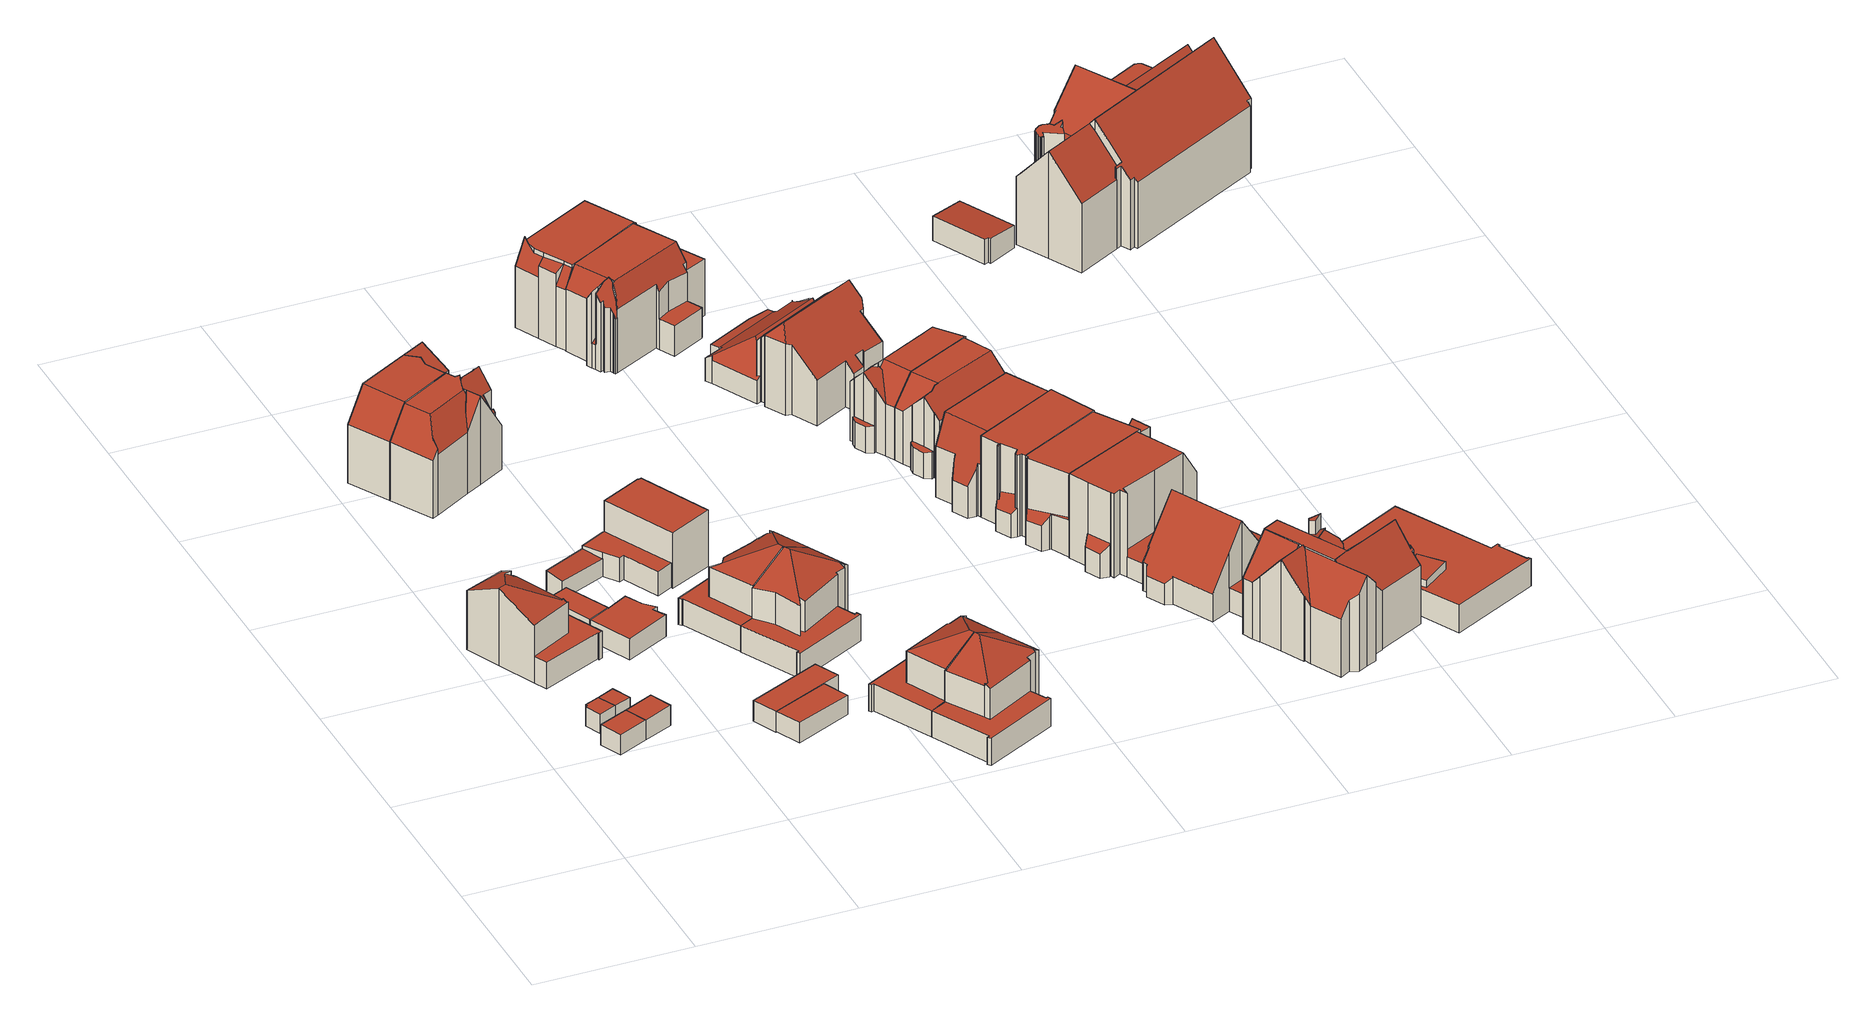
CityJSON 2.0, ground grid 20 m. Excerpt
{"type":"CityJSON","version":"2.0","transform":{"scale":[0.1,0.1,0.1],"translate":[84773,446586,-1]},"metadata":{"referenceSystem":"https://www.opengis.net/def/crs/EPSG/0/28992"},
"CityObjects":{
"building1":{"type":"Building","attributes":{"yearOfConstruction":2001},"geometry":[{"type":"MultiSurface","lod":"2","boundaries":[[[0,1,2,3]],[[1,0,4,5]],[[2,1,5,6]],[[3,2,6,7]],[[0,3,7,4]],[[7,6,5,4]]],"semantics":{"surfaces":[{"type":"GroundSurface"},{"type":"WallSurface"},{"type":"RoofSurface"}],"values":[0,1,1,1,1,2]}}]},
"building2":{"type":"Building","attributes":{"yearOfConstruction":2000},"geometry":[{"type":"MultiSurface","lod":"2","boundaries":[[[8,9,10,11,12,13]],[[9,8,14,15]],[[11,10,16,17]],[[10,9,15,16]],[[12,11,17,18]],[[13,12,18,19]],[[8,13,19,14]],[[19,18,17,16,15,14]]],"semantics":{"surfaces":[{"type":"GroundSurface"},{"type":"WallSurface"},{"type":"RoofSurface"}],"values":[0,1,1,1,1,1,1,2]}}]},
"building3":{"type":"Building","attributes":{"yearOfConstruction":2000},"geometry":[{"type":"MultiSurface","lod":"2","boundaries":[[[20,21,9,8]],[[21,20,22,23]],[[9,21,23,15]],[[8,9,15,14]],[[20,8,14,22]],[[14,15,23,22]]],"semantics":{"surfaces":[{"type":"GroundSurface"},{"type":"WallSurface"},{"type":"RoofSurface"}],"values":[0,1,1,1,1,2]}}]},
"building4":{"type":"Building","attributes":{"yearOfConstruction":2000},"geometry":[{"type":"MultiSurface","lod":"2","boundaries":[[[24,25,26,27,28,29,30,31,32,33,34,35,36,37,38,39]],[[38,37,40,41]],[[42,43,44,45]],[[32,31,46,47]],[[37,36,48,40]],[[35,34,49,50]],[[33,32,47,51]],[[52,46,53,54]],[[55,29,28,56,57]],[[30,29,55,58]],[[57,59,55]],[[34,33,51,49]],[[28,27,60,56]],[[46,31,30,58,53]],[[27,26,61,60]],[[36,35,50,48]],[[43,62,63,44]],[[54,64,65]],[[62,52,54,65,63]],[[26,25,66,67,61]],[[24,39,68,69]],[[39,38,41,68]],[[25,24,69,66]],[[66,42,45,67]],[[64,54,53,58,55,59,70]],[[70,59,57,56,60,61]],[[66,69,68,41,40,48,50,49,51,47,46,52,62,43,42]],[[45,44,63,65,64,70,61,67]]],"semantics":{"surfaces":[{"type":"GroundSurface"},{"type":"WallSurface"},{"type":"RoofSurface"}],"values":[0,1,1,1,1,1,1,1,1,1,1,1,1,1,1,1,1,1,1,1,1,1,1,1,2,2,2,2]}}]},
"building5":{"type":"Building","attributes":{"yearOfConstruction":2001},"geometry":[{"type":"MultiSurface","lod":"2","boundaries":[[[0,3,71,72]],[[72,71,73,74]],[[71,3,7,73]],[[3,0,75,7]],[[0,72,74,75]],[[74,73,7,75]]],"semantics":{"surfaces":[{"type":"GroundSurface"},{"type":"WallSurface"},{"type":"RoofSurface"}],"values":[0,1,1,1,1,2]}}]},
"building6":{"type":"Building","attributes":{"yearOfConstruction":2000},"geometry":[{"type":"MultiSurface","lod":"2","boundaries":[[[76,77,78,79]],[[76,79,80,81]],[[77,76,81,82]],[[79,78,83,80]],[[78,77,82,83]],[[82,81,80,83]]],"semantics":{"surfaces":[{"type":"GroundSurface"},{"type":"WallSurface"},{"type":"RoofSurface"}],"values":[0,1,1,1,1,2]}}]},
"building7":{"type":"Building","attributes":{"yearOfConstruction":2000},"geometry":[{"type":"MultiSurface","lod":"2","boundaries":[[[84,85,86,87,88,89,90,91,92]],[[90,89,82,93]],[[89,88,83,82]],[[88,87,94,83]],[[91,90,93,95]],[[84,92,96,97]],[[85,84,97,98]],[[86,85,98,99]],[[87,86,99,94]],[[92,91,95,96]],[[95,93,82,83,94,99,98,97,96]]],"semantics":{"surfaces":[{"type":"GroundSurface"},{"type":"WallSurface"},{"type":"RoofSurface"}],"values":[0,1,1,1,1,1,1,1,1,1,2]}}]},
"building8":{"type":"Building","attributes":{"yearOfConstruction":2008},"geometry":[{"type":"MultiSurface","lod":"2","boundaries":[[[100,101,102,103,104,105,106,107,108,109,110,111,112]],[[107,106,113,114]],[[108,107,114,115]],[[109,108,115,116]],[[110,109,116,117]],[[106,105,118,113]],[[105,104,119,118]],[[100,112,120,121]],[[101,100,121,122]],[[111,110,117,123]],[[104,103,124,119]],[[112,111,123,120]],[[102,101,122,125]],[[103,102,125,124]],[[126,127,128]],[[128,129,126]],[[124,113,118,119]],[[129,114,113,124,125,127,126]],[[123,117,116,115,114,129,128]],[[128,127,125,122,121,120,123]]],"semantics":{"surfaces":[{"type":"GroundSurface"},{"type":"WallSurface"},{"type":"RoofSurface"}],"values":[0,1,1,1,1,1,1,1,1,1,1,1,1,1,1,1,2,2,2,2]}}]},
"building9":{"type":"Building","attributes":{"yearOfConstruction":2002},"geometry":[{"type":"MultiSurface","lod":"2","boundaries":[[[130,131,132,133]],[[131,130,134,135]],[[132,131,135,136]],[[133,132,136,137]],[[130,133,137,134]],[[137,136,135,134]]],"semantics":{"surfaces":[{"type":"GroundSurface"},{"type":"WallSurface"},{"type":"RoofSurface"}],"values":[0,1,1,1,1,2]}}]},
"building10":{"type":"Building","attributes":{"yearOfConstruction":2008},"geometry":[{"type":"MultiSurface","lod":"2","boundaries":[[[138,139,104,140,141,142,101,143,144,145,146,147,148,149,150,151]],[[150,149,152,153]],[[154,155,156]],[[104,139,157,119]],[[146,145,158,159]],[[147,146,159,160]],[[145,144,161,158]],[[156,148,147,160,154]],[[151,150,153,162]],[[163,164,165,166]],[[142,141,167,168]],[[169,170,171]],[[171,172,169]],[[173,174,175]],[[176,173,175,177]],[[178,179,180,181]],[[181,170,178]],[[179,182,180]],[[183,181,184]],[[143,101,185,186]],[[144,143,186,161]],[[164,182,165]],[[166,187,163]],[[141,140,188,167]],[[149,148,156,152]],[[101,142,168,185]],[[189,190,191]],[[140,104,119,188]],[[177,192,176]],[[139,138,193,194,157]],[[193,195,194]],[[138,151,162,193]],[[184,189,183]],[[174,162,153,175]],[[168,167,172,171]],[[190,189,184,181,180,182,164,163,155,154,160,159,158,161,186]],[[175,153,152,156,155,163,187,192,177]],[[192,187,166,165,182,179,178,170,169,172,167,188,196,176]],[[195,196,188,119,157,194]],[[162,174,173,176,196,195,193]],[[186,185,168,171,170,181,183,189,191,190]]],"semantics":{"surfaces":[{"type":"GroundSurface"},{"type":"WallSurface"},{"type":"RoofSurface"}],"values":[0,1,1,1,1,1,1,1,1,1,1,1,1,1,1,1,1,1,1,1,1,1,1,1,1,1,1,1,1,1,1,1,1,2,2,2,2,2,2,2,2]}}]},
"building11":{"type":"Building","attributes":{"yearOfConstruction":2000},"geometry":[{"type":"MultiSurface","lod":"2","boundaries":[[[197,198,199,200]],[[200,199,201,136]],[[199,198,202,201]],[[198,197,203,202]],[[197,200,136,203]],[[136,201,202,203]]],"semantics":{"surfaces":[{"type":"GroundSurface"},{"type":"WallSurface"},{"type":"RoofSurface"}],"values":[0,1,1,1,1,2]}}]},
"building12":{"type":"Building","attributes":{"yearOfConstruction":1921},"geometry":[{"type":"MultiSurface","lod":"2","boundaries":[[[204,205,206,207,208,209,210,211,212,213,214,215,216,217,218]],[[206,205,219,220]],[[216,215,221,222]],[[214,213,223,224]],[[205,204,225,219]],[[210,209,226,227]],[[226,209,208,228,229]],[[213,212,230,231,223]],[[230,226,229,231]],[[215,214,224,232,221]],[[212,211,233,230]],[[211,210,227,233]],[[207,206,220,234]],[[208,207,234,228]],[[218,217,235,236]],[[217,216,222,235]],[[224,225,237,232]],[[225,204,218,236,237]],[[227,226,230,233]],[[224,223,231,229,228,234,220,219,225]],[[236,235,222,221,232,237]]],"semantics":{"surfaces":[{"type":"GroundSurface"},{"type":"WallSurface"},{"type":"RoofSurface"}],"values":[0,1,1,1,1,1,1,1,1,1,1,1,1,1,1,1,1,1,2,2,2]}}]},
"building13":{"type":"Building","attributes":{"yearOfConstruction":2000},"geometry":[{"type":"MultiSurface","lod":"2","boundaries":[[[238,239,240,241,242,243,244,245,246,247,248,249,250,251,252]],[[240,239,253,254]],[[241,240,254,255]],[[242,241,255,256]],[[249,248,257,258]],[[244,243,259,260,261]],[[259,262,263,260]],[[264,265,266,267]],[[265,268,269,266]],[[243,242,256,259]],[[251,250,268,270]],[[271,264,267,272]],[[262,271,272,263]],[[273,274,275]],[[248,247,276,257]],[[245,244,261,277]],[[246,245,277,273]],[[238,252,278,279]],[[239,238,279,253]],[[268,250,249,258,269]],[[247,246,273,275,276]],[[252,251,270,278]],[[277,261,260,263,272,267,280,274,273]],[[258,280,267,266,269]],[[275,274,280,258,257,276]],[[270,268,265,264,271,262,259,256,255,254,253,279,278]]],"semantics":{"surfaces":[{"type":"GroundSurface"},{"type":"WallSurface"},{"type":"RoofSurface"}],"values":[0,1,1,1,1,1,1,1,1,1,1,1,1,1,1,1,1,1,1,1,1,1,2,2,2,2]}}]},
"building14":{"type":"Building","attributes":{"yearOfConstruction":2000},"geometry":[{"type":"MultiSurface","lod":"2","boundaries":[[[281,282,283,284,285,286,287,288,289,290,291,292,293,294]],[[291,290,295,296]],[[290,289,297,295]],[[289,288,298,297]],[[292,291,296,299]],[[293,292,299,300]],[[301,302,303,304]],[[286,285,305,306]],[[307,308,305]],[[281,294,270,309]],[[309,310,311,312]],[[313,287,286,306,314]],[[284,283,257,315]],[[302,313,314,303]],[[288,287,313,298]],[[305,285,284,315,307]],[[283,282,316,257]],[[282,281,309,312,316]],[[310,317,318,311]],[[317,301,304,318]],[[294,293,300,270]],[[304,303,314,306,305,308,319]],[[319,308,307,315,257,316]],[[304,319,316,312,311,318]],[[300,299,296,295,297,298,313,302,301,317,310,309,270]]],"semantics":{"surfaces":[{"type":"GroundSurface"},{"type":"WallSurface"},{"type":"RoofSurface"}],"values":[0,1,1,1,1,1,1,1,1,1,1,1,1,1,1,1,1,1,1,1,1,2,2,2,2]}}]},
"building15":{"type":"Building","attributes":{"yearOfConstruction":2001},"geometry":[{"type":"MultiSurface","lod":"2","boundaries":[[[320,321,322,323,324,325,326,327,328,329,330,331,332,333]],[[329,328,334,335]],[[328,327,336,334]],[[320,333,337,338,339]],[[337,340,341,338]],[[330,329,335,342]],[[331,330,342,343]],[[332,331,343,344]],[[333,332,344,337]],[[321,320,339,345]],[[346,325,324,347,348]],[[326,325,346,349]],[[340,346,348,341]],[[350,351,352]],[[323,322,352,353]],[[324,323,353,347]],[[352,322,321,345,350]],[[327,326,349,336]],[[348,347,354,341]],[[353,352,351,354,347]],[[345,339,338,341,354,351,350]],[[349,346,340,337,344,343,342,335,334,336]]],"semantics":{"surfaces":[{"type":"GroundSurface"},{"type":"WallSurface"},{"type":"RoofSurface"}],"values":[0,1,1,1,1,1,1,1,1,1,1,1,1,1,1,1,1,1,2,2,2,2]}}]},
"building16":{"type":"Building","attributes":{"yearOfConstruction":2001},"geometry":[{"type":"MultiSurface","lod":"2","boundaries":[[[355,356,326,357,324,323,358,359,360,361,362,363,364,365]],[[355,365,366,367]],[[365,364,368,366]],[[364,363,369,368]],[[358,323,353,370]],[[371,372,373,374]],[[323,324,347,353]],[[375,376,377]],[[377,378,371,374,375]],[[357,326,349,379]],[[379,378,377,380]],[[324,357,379,380,347]],[[362,361,372,381]],[[363,362,381,369]],[[360,359,382,383]],[[372,361,360,383,373]],[[384,385,382]],[[382,359,358,370,384]],[[356,355,367,386]],[[326,356,386,349]],[[380,377,376,387,347]],[[385,387,376,375,374,373,383,382]],[[370,353,347,387,385,384]],[[386,367,366,368,369,381,372,371,378,379,349]]],"semantics":{"surfaces":[{"type":"GroundSurface"},{"type":"WallSurface"},{"type":"RoofSurface"}],"values":[0,1,1,1,1,1,1,1,1,1,1,1,1,1,1,1,1,1,1,1,2,2,2,2]}}]},
"building17":{"type":"Building","attributes":{"yearOfConstruction":1915},"geometry":[{"type":"MultiSurface","lod":"2","boundaries":[[[388,389,390,391,392,393,394,395,396,397,398,399]],[[394,393,400,401]],[[402,389,388,403,404]],[[405,402,404,406]],[[407,398,397,408,409,410]],[[399,398,407,411]],[[391,390,412,413]],[[408,414,409]],[[397,396,415,408]],[[410,416,407]],[[417,416,418,419]],[[420,421,422,405]],[[416,414,423,418]],[[401,420,405,406,424]],[[414,425,426,423]],[[396,395,425,415]],[[425,395,394,401,424,426]],[[393,392,427,400]],[[390,389,402,412]],[[421,428,429,422]],[[428,427,430,429]],[[427,392,391,413,430]],[[403,388,399,411,431]],[[431,432,403]],[[419,432,417]],[[416,410,409,414]],[[425,414,408,415]],[[428,421,420,401,400,427]],[[413,412,402,405,422,429,430]],[[432,419,418,423,426,424,406,404,403]],[[432,431,411,407,416,417]]],"semantics":{"surfaces":[{"type":"GroundSurface"},{"type":"WallSurface"},{"type":"RoofSurface"}],"values":[0,1,1,1,1,1,1,1,1,1,1,1,1,1,1,1,1,1,1,1,1,1,1,1,1,2,2,2,2,2,2]}}]},
"building18":{"type":"Building","attributes":{"yearOfConstruction":1915},"geometry":[{"type":"MultiSurface","lod":"2","boundaries":[[[433,434,435,436,437,438,439,440,441,442,443,444,445,446,447,448,449,450,451,452,453,454,455,456,457,458,459]],[[460,461,462,463]],[[464,460,463,465]],[[440,439,464,465,466]],[[449,448,467,468,469]],[[467,470,471,468]],[[442,441,472,473]],[[472,441,440,466,474]],[[446,445,475,476]],[[470,475,477,471]],[[478,479,480,481]],[[447,446,476,482]],[[444,443,483,484]],[[475,445,444,484,477]],[[485,486,487,488]],[[456,455,485,488,489]],[[452,451,490,491]],[[451,450,492,490]],[[454,453,493,494]],[[479,438,437,495,480]],[[439,438,479,464]],[[448,447,482,467]],[[461,478,481,496,462]],[[481,497,496]],[[498,499,500,501]],[[453,452,491,493]],[[435,434,502,503]],[[436,435,503,504]],[[458,457,505,506]],[[437,436,504,495]],[[443,442,473,483]],[[455,454,494,485]],[[507,508,509,510]],[[508,498,501,509]],[[505,457,456,489,511]],[[512,513,514]],[[510,513,507]],[[459,458,506,515]],[[434,433,516,502]],[[514,517,512]],[[518,519,517]],[[517,520,518]],[[499,505,511,500]],[[433,459,515,516]],[[492,450,449,469,521]],[[486,492,521,487]],[[474,519,472]],[[482,476,475,470,467]],[[461,460,464,479,478]],[[515,506,505,499,498,508,507,513,512,497,481,480,495,504,503,502,516]],[[519,518,520,484,483,473,472]],[[486,485,494,493,491,490,492]],[[471,477,484,520,517,514,513,510,509]],[[474,466,465,463,462,496,497,512,517,519]],[[509,501,500,511,489,488,487,521,469,468,471]]],"semantics":{"surfaces":[{"type":"GroundSurface"},{"type":"WallSurface"},{"type":"RoofSurface"}],"values":[0,1,1,1,1,1,1,1,1,1,1,1,1,1,1,1,1,1,1,1,1,1,1,1,1,1,1,1,1,1,1,1,1,1,1,1,1,1,1,1,1,1,1,1,1,1,1,2,2,2,2,2,2,2,2]}}]},
"building19":{"type":"Building","attributes":{"yearOfConstruction":1906},"geometry":[{"type":"MultiSurface","lod":"2","boundaries":[[[522,523,524,525,526,527,528,529,530,531,532,533,534,535,536,537,538,539,540,541,542,543]],[[544,532,531,545,546]],[[537,536,547,548]],[[536,535,549,547]],[[522,543,550,551]],[[543,552,550]],[[541,540,553,554]],[[538,537,548,555]],[[540,539,556,553]],[[534,533,557,558]],[[535,534,558,559,549]],[[539,538,555,556]],[[543,542,560,552]],[[526,525,561,562]],[[527,526,562,563]],[[564,565,566,567]],[[525,524,565,561]],[[568,564,567,569]],[[563,568,569,570]],[[528,527,563,570,571]],[[571,572,573,574]],[[529,528,571,575]],[[576,571,574,577]],[[530,529,575,576]],[[531,530,576,577,545]],[[558,578,559]],[[579,580,581,582]],[[583,584,579]],[[572,583,579,582,573]],[[580,544,546,581]],[[533,532,544,557]],[[565,524,523,585,566]],[[523,522,551,585]],[[542,541,554,560]],[[563,562,561,565,564,568]],[[575,571,576]],[[572,571,570,569,567,586,584,583]],[[546,545,577,574,573,582,581]],[[578,558,557,544,580,579,584,586]],[[548,547,549,559,578,586,567,566,585,551,550,552,560,554]],[[554,553,556,555,548]]],"semantics":{"surfaces":[{"type":"GroundSurface"},{"type":"WallSurface"},{"type":"RoofSurface"}],"values":[0,1,1,1,1,1,1,1,1,1,1,1,1,1,1,1,1,1,1,1,1,1,1,1,1,1,1,1,1,1,1,1,1,1,2,2,2,2,2,2,2]}}]},
"building20":{"type":"Building","attributes":{"yearOfConstruction":1906},"geometry":[{"type":"MultiSurface","lod":"2","boundaries":[[[587,588,589,590,591,592,593,594,595,596,597,598,599,600,601,602,603,604,605,606]],[[593,592,607,608]],[[598,597,609,610]],[[595,594,611,612]],[[594,593,608,611]],[[590,589,613,614]],[[591,590,614,615]],[[592,591,615,607]],[[599,598,610,546]],[[606,605,616,617]],[[588,587,618,619]],[[603,602,620,621]],[[604,603,621,622]],[[619,616,623,624]],[[587,606,617,618]],[[596,595,612,625]],[[616,605,604,622,623]],[[602,601,626,620]],[[600,599,546,545]],[[597,596,625,609]],[[589,588,619,624,613]],[[601,600,545,626]],[[617,616,619,618]],[[625,627,609]],[[624,623,622,621,620,626,627,625,612,611,608,607,615,614,613]],[[545,546,610,609,627,626]]],"semantics":{"surfaces":[{"type":"GroundSurface"},{"type":"WallSurface"},{"type":"RoofSurface"}],"values":[0,1,1,1,1,1,1,1,1,1,1,1,1,1,1,1,1,1,1,1,1,1,2,2,2,2]}}]},
"building21":{"type":"Building","attributes":{"yearOfConstruction":1910},"geometry":[{"type":"MultiSurface","lod":"2","boundaries":[[[628,629,630,631,632,633,634,635,636,637,638,639,640,641]],[[638,637,642,643]],[[637,636,644,642]],[[639,638,643,645]],[[628,641,646,647]],[[648,646,649,650]],[[636,635,651,644]],[[634,633,652,653]],[[635,634,653,651]],[[640,639,645,654]],[[633,632,655,652]],[[629,628,647,656]],[[630,629,656,648]],[[632,631,657,655]],[[646,641,640,654,649]],[[631,630,648,650,657]],[[656,647,646,648]],[[657,654,645,643,642,644,651,653,652,655]],[[650,649,654,657]]],"semantics":{"surfaces":[{"type":"GroundSurface"},{"type":"WallSurface"},{"type":"RoofSurface"}],"values":[0,1,1,1,1,1,1,1,1,1,1,1,1,1,1,1,2,2,2]}}]},
"building22":{"type":"Building","attributes":{"yearOfConstruction":1918},"geometry":[{"type":"MultiSurface","lod":"2","boundaries":[[[658,659,660,661,662,663,664,665,666,667,668,669,670,671,672]],[[665,664,673,674]],[[666,665,674,675]],[[663,662,676,677]],[[678,676,679,680]],[[668,667,681,682]],[[664,663,677,673]],[[683,684,685]],[[660,659,686,687]],[[667,666,675,688,681]],[[675,678,680,688]],[[671,670,689,690]],[[691,692,693,694]],[[685,691,694,683]],[[691,695,692]],[[659,658,696,686]],[[672,671,690,697]],[[698,699,700,701]],[[661,660,687,702]],[[670,669,703,689]],[[699,703,704,700]],[[703,669,668,682,704]],[[697,698,701,705]],[[676,662,661,702,679]],[[658,672,697,705,696]],[[675,674,673,677,676,678]],[[693,692,695,687,686,696]],[[700,704,682,681,688,680,684,683,694,693]],[[697,690,689,703,699,698]],[[702,687,695,691,685,684,680,679]],[[705,701,700,693,696]]],"semantics":{"surfaces":[{"type":"GroundSurface"},{"type":"WallSurface"},{"type":"RoofSurface"}],"values":[0,1,1,1,1,1,1,1,1,1,1,1,1,1,1,1,1,1,1,1,1,1,1,1,1,2,2,2,2,2,2]}}]},
"building23":{"type":"Building","attributes":{"yearOfConstruction":1910},"geometry":[{"type":"MultiSurface","lod":"2","boundaries":[[[706,707,708,632,630,629,709,710,711,712,713,714,715,716]],[[715,714,717,718]],[[629,630,719,720]],[[709,629,720,721]],[[716,715,718,722]],[[713,712,723,724]],[[712,711,725,723]],[[717,714,713,724,726]],[[711,710,727,728,725]],[[710,709,721,727]],[[729,730,731,732]],[[719,630,632,733,734]],[[632,708,735,733]],[[708,707,736,735]],[[707,706,737,738,736]],[[737,729,732,738]],[[706,716,722,737]],[[739,717,726,740]],[[741,739,740,742]],[[727,719,734,728]],[[730,741,742,731]],[[727,721,720,719]],[[742,740,726,724,723,725,728,734,733,735,736,738,732,731]],[[730,729,737,722,718,717,739,741]]],"semantics":{"surfaces":[{"type":"GroundSurface"},{"type":"WallSurface"},{"type":"RoofSurface"}],"values":[0,1,1,1,1,1,1,1,1,1,1,1,1,1,1,1,1,1,1,1,1,2,2,2]}}]},
"building24":{"type":"Building","attributes":{"yearOfConstruction":1914},"geometry":[{"type":"MultiSurface","lod":"2","boundaries":[[[743,744,745,746,747,748,749,659,750,751,671,752,753,754,755,756,757]],[[745,744,758,759]],[[746,745,759,760]],[[747,746,760,761]],[[762,763,764,765]],[[763,757,756,766,764]],[[767,751,750,768,769]],[[770,767,769,771]],[[756,755,772,766]],[[744,743,773,758]],[[671,751,767,690]],[[753,752,774,775]],[[659,749,776,686]],[[752,671,690,774]],[[750,659,686,768]],[[754,753,775,777,778]],[[755,754,778,772]],[[749,748,779,776]],[[748,747,761,780,779]],[[743,757,763,773]],[[775,770,771,777]],[[781,782,783]],[[783,784,785,786]],[[783,786,787,781]],[[784,788,785]],[[761,762,765,780]],[[771,769,768,787]],[[775,774,690,767,770]],[[787,768,686,776,782,781]],[[761,760,759,758,773,763,762]],[[788,765,764,766,772,778,777,771,787,786,785]],[[765,788,784,783,782,776,779,780]]],"semantics":{"surfaces":[{"type":"GroundSurface"},{"type":"WallSurface"},{"type":"RoofSurface"}],"values":[0,1,1,1,1,1,1,1,1,1,1,1,1,1,1,1,1,1,1,1,1,1,1,1,1,1,2,2,2,2,2,2]}}]},
"building25":{"type":"Building","attributes":{"yearOfConstruction":1910},"geometry":[{"type":"MultiSurface","lod":"2","boundaries":[[[789,790,791,792,793,794,795,796,711,797,709,798,799,800]],[[792,791,801,802]],[[793,792,802,803]],[[794,793,803,804]],[[791,790,805,801]],[[709,797,806,807]],[[798,709,807,808]],[[799,798,808,809,810]],[[811,812,806,813,814]],[[808,812,811,809]],[[806,797,711,725,813]],[[711,796,815,725]],[[795,794,804,816]],[[789,800,817,818,819]],[[800,799,810,817]],[[820,805,821,822]],[[805,790,789,819,821]],[[817,811,814,818]],[[796,795,816,823,815]],[[816,820,822,823]],[[808,807,806,812]],[[817,810,809,811]],[[822,821,819,818,814,813,725,815,823]],[[816,804,803,802,801,805,820]]],"semantics":{"surfaces":[{"type":"GroundSurface"},{"type":"WallSurface"},{"type":"RoofSurface"}],"values":[0,1,1,1,1,1,1,1,1,1,1,1,1,1,1,1,1,1,1,1,2,2,2,2]}}]},
"building26":{"type":"Building","attributes":{"yearOfConstruction":1910},"geometry":[{"type":"MultiSurface","lod":"2","boundaries":[[[824,825,826,827,828,829,830,831,832,833,834,835,836,837,838,839,840,841,842]],[[840,839,843,844]],[[839,838,845,843]],[[846,847,848,849]],[[834,833,850,851]],[[852,853,854,855]],[[833,832,853,850]],[[830,829,856,857]],[[831,830,857,858]],[[853,832,831,858,854]],[[859,846,849,860,861]],[[826,825,862,863]],[[827,826,863,864]],[[829,828,865,856]],[[828,827,866,865]],[[837,836,867,868]],[[836,835,847,867]],[[847,835,834,851,848]],[[838,837,868,869,845]],[[868,859,861,869]],[[849,852,855,860]],[[824,842,870,871]],[[842,841,872,870]],[[825,824,871,862]],[[864,872,873,866]],[[827,864,866]],[[872,841,840,844,873]],[[868,867,847,846,859]],[[855,854,858,857,856]],[[849,848,851,850,853,852]],[[864,863,862,871,870,872]],[[844,843,845,869,861,860,855,856,865,866,873]]],"semantics":{"surfaces":[{"type":"GroundSurface"},{"type":"WallSurface"},{"type":"RoofSurface"}],"values":[0,1,1,1,1,1,1,1,1,1,1,1,1,1,1,1,1,1,1,1,1,1,1,1,1,1,1,2,2,2,2,2]}}]},
"building27":{"type":"Building","attributes":{"yearOfConstruction":1924},"geometry":[{"type":"MultiSurface","lod":"2","boundaries":[[[834,874,875,876,877,878,879,880,881,882,883,884,885,886,887,888,889,836,890,891]],[[884,883,892,893]],[[883,882,894,892]],[[876,875,895,896]],[[897,895,898,899]],[[885,884,893,900]],[[882,881,901,894]],[[902,903,904,905]],[[895,875,874,906,898]],[[878,877,907,897]],[[891,890,908,909]],[[877,876,896,907]],[[906,874,834,910,911]],[[879,878,897,899,912]],[[881,880,902,905,901]],[[836,889,913,914]],[[889,888,915,913]],[[886,885,900,916]],[[888,887,917,915]],[[887,886,916,917]],[[880,879,912,902]],[[834,891,909,910]],[[890,836,914,908]],[[918,906,911,919]],[[903,918,919,904]],[[896,895,897,907]],[[903,902,912,899,898,906,918]],[[914,913,915,917,916,900,893,892,894,901,905,904,908]],[[911,910,909,919]],[[919,909,908,904]]],"semantics":{"surfaces":[{"type":"GroundSurface"},{"type":"WallSurface"},{"type":"RoofSurface"}],"values":[0,1,1,1,1,1,1,1,1,1,1,1,1,1,1,1,1,1,1,1,1,1,1,1,1,2,2,2,2,2]}}]},
"building28":{"type":"Building","attributes":{"yearOfConstruction":1937},"geometry":[{"type":"MultiSurface","lod":"2","boundaries":[[[920,921,922,923,924,925,926]],[[926,925,927,928]],[[925,924,929,927]],[[924,923,930,929]],[[921,920,931,932]],[[922,921,932,933]],[[923,922,933,930]],[[920,926,928,931]],[[928,927,929,930,933,932,931]]],"semantics":{"surfaces":[{"type":"GroundSurface"},{"type":"WallSurface"},{"type":"RoofSurface"}],"values":[0,1,1,1,1,1,1,1,2]}}]},
"building29":{"type":"Building","attributes":{"yearOfConstruction":1910},"geometry":[{"type":"MultiSurface","lod":"2","boundaries":[[[934,935,936,937,938,939,940,941,942,943,944,945,946,947,948,949,950,951,952,953,954,955,956,957,958,959,960,961,962,963,964,965,966,967]],[[965,964,968,969]],[[964,963,970,968]],[[955,954,971,972]],[[951,950,973,974]],[[966,965,969,975]],[[949,948,976,977]],[[941,940,978,979]],[[942,941,979,980]],[[943,942,980,981]],[[944,943,981,982]],[[940,939,983,978]],[[939,938,984,983]],[[938,937,985,984]],[[960,959,986,987]],[[959,958,988,986]],[[989,990,991]],[[992,990,993]],[[947,946,994,995,996]],[[953,952,997,998]],[[952,951,974,997]],[[954,953,998,971]],[[949,977,999]],[[1000,1001,1002,1003]],[[1004,1005,1006]],[[1004,1007,1008,1005]],[[993,1007,1004,992]],[[1009,1010,1011,1012,1013]],[[958,957,1014,988]],[[950,949,999,973]],[[948,947,996,976]],[[957,956,1015,1014]],[[956,955,972,1015]],[[1016,1017,1018]],[[1018,1006,1016]],[[1019,1020,1021,1022,1023]],[[1024,1019,1023,1025]],[[1010,1026,1027,1011]],[[1026,1028,1029,1027]],[[1030,1031,1032,1033]],[[1028,1034,1035,1029]],[[1036,1037,1024,1025,1038]],[[1037,1035,1039,1024]],[[1021,1040,1041,1022]],[[1040,1030,1033,1041]],[[935,934,1042,1043]],[[963,962,1044,970]],[[962,961,1045,1044]],[[1046,1047,1048,1049]],[[1050,1051,1052,1053]],[[1051,1046,1049,1052]],[[936,935,1043,1054,1055]],[[1043,1056,1057,1054]],[[961,960,987,1045]],[[967,966,975,1058,1059]],[[975,1060,1061,1058]],[[991,1062,989]],[[1060,1063,1062,1061]],[[1060,1064,1063]],[[945,944,982,1065]],[[1035,1034,1066,1067,1039]],[[1047,1068,1069,1048]],[[937,936,1055,985]],[[1068,1070,1071,1069]],[[1070,1050,1053,1071]],[[1072,1002,1073,1074]],[[1002,1001,1075,1076,1073]],[[1020,1019,1077]],[[1078,1079,1042,1080,1081]],[[1082,1078,1081,1083]],[[1084,1082,1083,1085]],[[1056,1079,1078,1057]],[[1086,1087,1088,1089]],[[994,1086,1089,995]],[[946,945,1065,994]],[[1090,1009,1013,1091]],[[1087,1090,1091,1088]],[[1092,1084,1085,1000]],[[1093,1072,1074,1094]],[[1095,1077,1093]],[[1075,1095,1093,1094,1076]],[[1042,934,967,1059,1080]],[[1011,1096,1031,1012]],[[1031,1096,1036,1038,1032]],[[1066,1092,1000,1003,1067]],[[993,990,989,987,986,988,1014]],[[999,977,1008,998,997,974,973]],[[972,971,998,1008,1007,993,1014,1015]],[[1064,970,1044,1045,987,989,1062,1063]],[[1062,991,990,992,1004,1006,1018,1059,1058,1061]],[[1060,975,969,968,970,1064]],[[1053,1052,1049,1048,1069,1071]],[[1056,1043,1042,1079]],[[1031,1030,1040,1018,1017,1091,1013,1012]],[[1091,1017,1016,1006,1005,1008,977,976,996,995,1089,1088]],[[1066,1034,1028,1026,1010,1009,1090,1087,1086,994,1065,982,981,980,979,978,983,984,985,1055,1054,1057,1078,1082,1084,1092],[1046,1051,1050,1070,1068,1047]],[[1094,1074,1073,1076]],[[1059,1018,1040,1021,1020,1077,1095,1075,1001,1000,1085,1083,1081,1080]],[[1096,1011,1027,1029,1035,1037,1036]],[[1038,1025,1023,1022,1041,1033,1032]],[[1003,1002,1072,1093,1077,1019,1024,1039,1067]]],"semantics":{"surfaces":[{"type":"GroundSurface"},{"type":"WallSurface"},{"type":"RoofSurface"}],"values":[0,1,1,1,1,1,1,1,1,1,1,1,1,1,1,1,1,1,1,1,1,1,1,1,1,1,1,1,1,1,1,1,1,1,1,1,1,1,1,1,1,1,1,1,1,1,1,1,1,1,1,1,1,1,1,1,1,1,1,1,1,1,1,1,1,1,1,1,1,1,1,1,1,1,1,1,1,1,1,1,1,1,1,1,1,2,2,2,2,2,2,2,2,2,2,2,2,2,2,2,2]}}]},
"building30":{"type":"Building","attributes":{"yearOfConstruction":2009},"geometry":[{"type":"MultiSurface","lod":"2","boundaries":[[[1097,1098,1099,1100,1101,1102]],[[1100,1099,1103,1104]],[[1097,1102,1105,1106]],[[1098,1097,1106,1107]],[[1099,1098,1107,1103]],[[1102,1101,1108,1105]],[[1101,1100,1104,1108]],[[1104,1103,1107,1106,1105,1108]]],"semantics":{"surfaces":[{"type":"GroundSurface"},{"type":"WallSurface"},{"type":"RoofSurface"}],"values":[0,1,1,1,1,1,1,2]}}]},
"building31":{"type":"Building","attributes":{"yearOfConstruction":1930},"geometry":[{"type":"MultiSurface","lod":"2","boundaries":[[[1109,1110,1111,1112,1113,1114,1115,1116,1117,1118,1119,1120,1121,1122,1123,1124,1125,1126,1127,1128,1129,1130,1131,1132,1133,1134,1135,1136,1137,1138,1139,1140,1141,1142,1143,1144,1145,1146,1147,1148,1149,1150,1151,1152,1153,1154,1155,1156,1157,1158,1159,1160,1161,1162,1163,1164,1165,1166,1167]],[[1161,1160,1168,1169]],[[1163,1162,1170,1171]],[[1162,1161,1169,1170]],[[1164,1163,1171,1172]],[[1173,1174,1175]],[[1155,1154,1176,1177]],[[1154,1153,1178,1176]],[[1179,1146,1145,1180,1181]],[[1182,1179,1181,1183]],[[1148,1147,1184,1185]],[[1147,1146,1179,1184]],[[1130,1129,1186,1187]],[[1145,1144,1188,1180]],[[1143,1142,1189,1190]],[[1149,1148,1185,1191]],[[1127,1126,1192,1193,1194]],[[1192,1195,1196,1193]],[[1141,1140,1197,1198]],[[1140,1139,1199,1197]],[[1144,1143,1190,1188]],[[1138,1137,1200,1201]],[[1139,1138,1201,1199]],[[1142,1141,1198,1189]],[[1136,1135,1202,1203]],[[1134,1133,1204,1205]],[[1135,1134,1205,1202]],[[1137,1136,1203,1200]],[[1132,1131,1206,1207]],[[1131,1130,1187,1206]],[[1133,1132,1207,1204]],[[1129,1128,1208,1186]],[[1128,1127,1194,1208]],[[1195,1209,1210,1196]],[[1123,1122,1211,1212]],[[1126,1125,1213,1192]],[[1125,1124,1214,1213]],[[1215,1216,1217]],[[1124,1123,1212,1214]],[[1122,1121,1218,1211]],[[1219,1218,1220,1221]],[[1119,1118,1222,1223]],[[1120,1119,1223,1224]],[[1225,1226,1227]],[[1227,1228,1225]],[[1118,1117,1229,1222]],[[1117,1116,1230,1229]],[[1115,1114,1231,1232]],[[1116,1115,1232,1230]],[[1160,1159,1233,1168]],[[1113,1112,1234,1235]],[[1112,1111,1236,1234]],[[1237,1173,1175,1238]],[[1111,1110,1239,1236]],[[1157,1156,1240,1241]],[[1156,1155,1177,1240]],[[1218,1121,1120,1224,1220]],[[1114,1113,1235,1231]],[[1110,1109,1242,1239]],[[1243,1244,1245]],[[1245,1246,1243]],[[1167,1166,1247,1248]],[[1249,1250,1251,1252]],[[1250,1182,1183,1251]],[[1152,1151,1253,1254]],[[1209,1255,1256,1210]],[[1165,1164,1172,1237]],[[1166,1165,1237,1238,1247]],[[1109,1167,1248,1242]],[[1153,1152,1254,1178]],[[1257,1219,1221,1258]],[[1217,1257,1258,1215]],[[1159,1158,1259,1233]],[[1158,1157,1241,1259]],[[1150,1149,1191,1260]],[[1151,1150,1260,1253]],[[1261,1249,1252,1262]],[[1255,1261,1262,1256]],[[1243,1246,1263,1239,1242]],[[1255,1209,1195,1192,1213,1214,1212,1216,1215,1235,1234,1236,1239,1263,1228,1227,1264,1250,1249,1261]],[[1172,1171,1170,1169,1168,1233,1173,1237]],[[1248,1247,1238,1175,1174,1244,1243,1242]],[[1217,1216,1212,1211,1218,1219,1257]],[[1258,1221,1220,1224,1223,1222,1229,1230,1232,1231,1235,1215]],[[1240,1177,1176,1178,1264,1227,1226]],[[1260,1191,1185,1184,1179,1182,1250,1264,1178,1254,1253]],[[1262,1252,1251,1183,1181,1180,1188,1190,1189,1198,1197,1199,1201,1200,1203,1202,1205,1204,1207,1206,1187,1186,1208,1194,1193,1196,1210,1256]],[[1226,1225,1228,1263,1246,1245,1244,1174,1173,1233,1259,1241,1240]]],"semantics":{"surfaces":[{"type":"GroundSurface"},{"type":"WallSurface"},{"type":"RoofSurface"}],"values":[0,1,1,1,1,1,1,1,1,1,1,1,1,1,1,1,1,1,1,1,1,1,1,1,1,1,1,1,1,1,1,1,1,1,1,1,1,1,1,1,1,1,1,1,1,1,1,1,1,1,1,1,1,1,1,1,1,1,1,1,1,1,1,1,1,1,1,1,1,1,1,1,1,1,1,1,1,1,2,2,2,2,2,2,2,2,2,2]}}]}
},
"vertices":[
[113,202,15],[75,185,15],[63,213,15],[101,230,15],[113,202,42],[75,185,42],[63,213,42],[101,230,42],
[84,269,15],[95,246,15],[72,235,15],[63,256,15],[66,258,15],[65,261,15],[84,269,40],[95,246,40],[72,235,40],[63,256,40],[66,258,40],[65,261,40],
[106,279,15],[117,255,15],[106,279,40],[117,255,40],
[52,341,17],[44,358,17],[22,407,17],[2,451,17],[54,474,17],[60,460,17],[62,457,17],[66,459,17],[87,468,17],[86,469,17],[90,471,17],[93,464,17],[94,465,17],[135,375,17],[130,372,17],[129,375,17],[135,375,53],[130,372,53],[99,388,52],[97,389,52],[97,389,94],[99,388,93],[66,459,52],[87,468,52],[94,465,52],[90,471,52],[93,464,52],[86,469,52],[95,393,52],[66,459,94],[95,393,94],[60,460,97],[54,474,95],[60,460,102],[62,457,97],[52,460,100],[2,451,96],[22,407,120],[96,390,52],[96,390,95],[92,391,96],[95,393,96],[44,358,52],[44,358,94],[129,375,52],[52,341,52],[33,413,119],
[139,247,15],[151,219,15],[139,247,42],[151,219,42],[113,202,41],
[142,494,12],[169,437,12],[140,422,12],[113,481,12],[113,481,39],[142,494,39],[169,437,39],[140,422,39],
[220,416,11],[213,413,11],[222,396,11],[165,367,11],[140,422,11],[169,437,11],[169,436,11],[196,451,11],[207,430,11],[169,436,39],[165,367,39],[196,451,39],[207,430,39],[220,416,39],[213,413,39],[222,396,40],
[168,848,11],[169,845,11],[139,829,11],[73,791,11],[49,778,11],[20,830,11],[44,843,11],[111,881,11],[140,897,11],[158,864,11],[150,859,11],[159,844,11],[159,843,11],[44,843,130],[111,881,129],[140,897,129],[158,864,106],[150,859,106],[20,830,89],[49,778,89],[159,843,95],[168,848,81],[169,845,81],[159,844,95],[73,791,129],[139,829,128],[126,869,129],[125,854,129],[126,869,118],[111,880,129],
[344,163,13],[271,131,13],[256,163,13],[329,196,13],[344,163,39],[271,131,40],[256,163,40],[329,196,39],
[86,728,11],[79,724,11],[72,791,11],[140,829,11],[158,839,11],[179,827,11],[188,812,11],[175,805,11],[181,796,11],[184,798,11],[186,796,11],[190,787,11],[156,768,11],[135,756,11],[190,787,70],[156,768,129],[186,796,83],[180,791,81],[186,796,70],[79,724,88],[175,805,104],[181,796,87],[184,798,87],[188,812,103],[135,756,93],[146,800,118],[148,806,125],[148,806,128],[146,800,128],[140,829,128],[158,839,98],[152,819,128],[150,812,128],[152,819,120],[146,818,128],[146,786,123],[139,771,110],[146,786,129],[144,789,128],[144,789,129],[151,811,128],[150,811,128],[150,811,130],[151,811,130],[149,809,128],[170,821,129],[170,821,128],[169,845,97],[179,827,128],[144,791,128],[72,791,128],[170,822,129],[177,825,128],[170,822,128],[144,790,128],[86,728,92],[86,728,99],[85,740,108],[90,758,128],
[242,195,12],[336,237,12],[350,205,12],[256,163,12],[350,205,40],[336,237,39],[242,195,39],
[269,486,10],[268,488,10],[248,478,10],[226,525,10],[220,522,10],[207,540,10],[146,514,10],[136,536,10],[191,562,10],[223,577,10],[225,578,10],[277,603,10],[277,602,10],[281,603,10],[324,512,10],[268,488,43],[248,478,42],[277,603,85],[277,602,85],[223,577,43],[225,578,43],[269,486,43],[207,540,33],[146,514,34],[220,522,42],[207,540,42],[191,562,38],[191,562,42],[225,578,84],[136,536,38],[226,525,42],[281,603,85],[324,512,85],[269,486,84],
[247,408,12],[244,412,12],[338,460,12],[340,455,12],[337,454,12],[348,431,12],[350,429,12],[363,436,12],[365,433,12],[370,434,12],[393,388,12],[353,367,12],[306,343,12],[286,333,12],[248,409,12],[244,412,47],[338,460,47],[340,455,47],[337,454,47],[393,388,91],[353,367,115],[348,431,47],[348,431,88],[350,429,90],[338,425,47],[338,425,89],[291,397,46],[277,402,47],[277,402,86],[291,397,91],[306,343,46],[306,343,88],[286,333,46],[301,415,47],[301,415,85],[365,433,91],[367,429,93],[365,433,94],[370,434,91],[363,436,89],[248,409,47],[247,408,47],[350,375,114],
[304,342,11],[354,368,11],[393,388,11],[419,337,11],[414,334,11],[401,328,11],[402,326,11],[413,303,11],[416,305,11],[419,300,11],[324,252,11],[322,257,11],[325,258,11],[286,333,11],[419,300,47],[324,252,47],[416,305,47],[413,303,47],[322,257,47],[325,258,47],[342,297,47],[347,291,47],[347,291,88],[342,297,91],[414,334,90],[401,328,91],[414,334,94],[411,341,94],[304,342,46],[323,320,46],[323,320,89],[304,342,87],[402,326,47],[402,326,89],[419,337,91],[354,368,114],[339,286,47],[339,286,87],[358,359,114],
[477,182,11],[494,191,11],[498,184,11],[520,140,11],[480,120,11],[436,97,11],[413,86,11],[375,161,11],[372,160,11],[370,164,11],[464,212,11],[466,208,11],[464,207,11],[475,185,11],[372,160,47],[370,164,47],[375,161,47],[475,185,47],[475,185,88],[477,182,90],[410,150,47],[410,150,89],[464,212,47],[466,208,47],[464,207,47],[494,191,90],[436,97,46],[480,120,114],[436,97,89],[413,86,46],[498,184,93],[494,185,92],[498,184,91],[520,140,91],[477,126,114],
[448,9,11],[451,11,11],[434,97,11],[546,90,11],[541,88,11],[528,81,11],[530,77,11],[541,56,11],[543,58,11],[545,53,11],[451,5,11],[451,5,47],[448,9,47],[545,53,48],[543,58,48],[546,90,91],[466,42,47],[530,77,48],[530,77,89],[466,42,88],[462,49,92],[466,50,91],[462,49,89],[462,49,47],[434,97,47],[434,97,88],[541,56,48],[541,88,91],[528,81,91],[541,88,93],[540,91,93],[451,11,47],[483,113,114],
[337,1062,9],[432,1112,9],[450,1121,9],[460,1126,9],[473,1100,9],[493,1061,9],[467,1047,9],[366,994,9],[355,988,9],[348,1000,9],[337,1023,9],[322,1054,9],[493,1061,47],[467,1047,48],[432,1112,82],[337,1062,117],[432,1112,116],[453,1073,83],[453,1073,116],[337,1023,90],[348,1000,90],[348,1000,106],[337,1023,106],[322,1054,91],[450,1121,82],[460,1126,82],[360,1005,113],[355,988,90],[346,1031,111],[340,1042,111],[346,1031,117],[340,1042,117],[453,1073,48],[476,1090,47],[476,1090,83],[360,1005,117],[467,1047,116],[366,994,113],[366,994,117],[473,1100,47],[471,1099,47],[471,1099,83],[473,1100,83],[337,1062,122],[338,1053,117],
[386,926,8],[384,929,8],[378,930,8],[378,934,8],[374,933,8],[371,939,8],[368,944,8],[365,951,8],[370,958,8],[369,959,8],[355,988,8],[369,995,8],[463,1046,8],[493,1061,8],[528,994,8],[499,979,8],[494,977,8],[497,972,8],[507,953,8],[505,952,8],[506,951,8],[463,929,8],[453,949,8],[451,953,8],[390,923,8],[388,922,8],[387,924,8],[376,945,51],[376,949,52],[376,949,109],[376,945,114],[368,944,41],[368,944,109],[365,951,98],[499,979,84],[499,979,95],[494,977,95],[492,992,83],[492,992,117],[370,958,91],[369,959,91],[370,958,92],[463,1046,83],[493,1061,82],[463,1046,117],[381,945,55],[371,939,41],[371,939,110],[381,945,116],[528,994,83],[355,988,91],[369,995,117],[453,949,49],[468,959,49],[468,959,89],[453,949,85],[451,953,93],[507,953,48],[505,952,48],[497,972,48],[506,951,48],[463,929,49],[374,933,100],[381,945,118],[383,946,118],[393,942,110],[393,933,97],[393,933,105],[393,942,118],[384,929,93],[378,930,95],[378,934,101],[390,923,82],[388,922,81],[394,947,116],[395,943,111],[395,943,118],[394,947,118],[390,923,93],[391,949,121],[393,947,118],[391,949,118],[387,924,85],[386,926,88],[390,950,118],[390,950,116],[389,952,115],[391,951,118],[497,972,86],
[610,935,7],[610,913,7],[614,898,7],[622,895,7],[630,900,7],[619,887,7],[630,868,7],[635,867,7],[632,865,7],[628,863,7],[515,805,7],[510,803,7],[480,862,7],[475,870,7],[502,884,7],[500,888,7],[494,899,7],[554,930,7],[582,940,7],[586,932,7],[588,928,7],[612,940,7],[515,805,43],[628,863,93],[515,805,93],[502,884,37],[500,888,35],[475,870,38],[612,940,38],[610,935,40],[612,940,37],[582,940,34],[586,932,35],[494,899,34],[554,930,34],[510,803,38],[480,862,38],[480,862,44],[588,928,37],[622,895,45],[630,900,40],[619,887,49],[616,892,49],[614,898,49],[614,898,65],[616,892,69],[618,886,50],[618,886,64],[619,887,64],[630,868,49],[622,870,52],[622,870,86],[630,868,90],[635,867,47],[632,865,47],[632,865,93],[482,866,42],[526,817,57],[511,808,41],[511,808,89],[526,817,89],[526,817,51],[524,836,64],[610,913,54],[526,845,69],
[631,761,8],[626,769,8],[625,771,8],[613,765,8],[619,754,8],[603,746,8],[598,757,8],[553,733,8],[536,766,8],[529,767,8],[515,794,8],[518,800,8],[515,805,8],[628,863,8],[639,842,8],[647,825,8],[644,813,8],[639,811,8],[654,782,8],[658,775,8],[603,746,58],[598,757,69],[515,794,103],[518,800,100],[553,733,69],[536,766,101],[625,771,69],[613,765,69],[619,754,58],[654,782,39],[658,775,36],[631,761,35],[626,769,39],[647,825,101],[644,813,94],[639,811,94],[654,782,66],[626,769,67],[529,767,104],[639,842,117],[536,789,118],
[743,610,8],[772,552,8],[758,545,8],[660,494,8],[647,487,8],[645,491,8],[643,490,8],[632,490,8],[622,510,8],[628,519,8],[630,520,8],[617,545,8],[631,552,8],[727,601,8],[628,519,71],[630,520,77],[622,510,50],[617,545,76],[727,601,82],[743,610,81],[758,545,82],[727,601,113],[758,545,112],[632,490,50],[645,491,78],[643,490,72],[631,552,115],[647,487,78],[772,552,81],[660,494,114],
[631,647,8],[605,634,8],[599,645,8],[592,658,8],[590,656,8],[581,660,8],[574,674,8],[575,683,8],[577,684,8],[578,685,8],[575,691,8],[680,745,8],[707,760,8],[737,702,8],[717,692,8],[574,674,43],[575,683,44],[577,684,44],[590,656,44],[581,660,43],[583,671,44],[590,656,93],[583,671,109],[578,685,95],[575,691,87],[603,678,112],[595,677,110],[603,678,107],[605,634,78],[599,645,78],[577,684,95],[707,760,45],[737,702,44],[605,679,107],[605,679,101],[613,683,112],[605,679,112],[608,676,103],[631,647,112],[717,692,44],[693,722,44],[691,725,44],[691,725,110],[693,722,110],[592,658,93],[680,745,44],[680,745,86],[717,692,110],
[655,460,8],[657,462,8],[659,463,8],[802,494,8],[785,485,8],[676,429,8],[674,434,8],[672,433,8],[668,433,8],[661,434,8],[651,454,8],[668,433,46],[661,434,39],[758,545,81],[772,552,80],[802,494,82],[651,454,38],[674,434,117],[672,433,117],[676,429,117],[668,433,117],[785,485,82],[785,485,116],[657,458,46],[660,463,53],[660,463,117],[657,458,117],[647,487,117],[758,545,116],[659,463,117],[657,462,117],[655,460,46],[655,460,117],[667,436,46],[667,436,117],[673,444,57],[673,444,117],
[628,581,8],[620,586,8],[613,600,8],[614,609,8],[616,610,8],[617,610,8],[610,623,8],[630,647,8],[714,690,8],[766,644,8],[741,631,8],[734,627,8],[635,576,8],[631,583,8],[630,582,8],[620,586,42],[613,600,43],[614,609,44],[616,610,45],[624,595,44],[630,582,44],[630,582,95],[624,595,110],[631,583,95],[714,690,45],[630,647,112],[714,690,111],[731,653,45],[731,653,111],[635,576,87],[628,581,44],[766,644,45],[741,631,45],[610,623,78],[741,631,87],[734,627,87],[617,610,93],[616,610,93],[643,609,104],[642,612,105],[643,609,108],[642,608,108],[642,608,113],[643,609,113],[649,612,113],[636,602,110],
[705,371,8],[705,372,8],[693,395,8],[691,394,8],[681,394,8],[671,415,8],[676,424,8],[678,425,8],[783,484,8],[820,459,8],[832,436,8],[817,429,8],[693,395,54],[691,394,52],[681,394,42],[671,415,40],[705,372,57],[783,484,81],[802,494,81],[820,459,81],[820,459,112],[832,436,111],[808,444,112],[808,444,80],[783,484,116],[808,444,116],[678,425,117],[676,424,49],[817,429,112],[817,429,116],[705,371,117],[707,374,59],[705,372,117],[707,374,117],[676,424,117],
[720,318,7],[710,338,7],[716,346,7],[717,347,7],[705,371,7],[811,425,7],[832,436,7],[861,379,7],[863,375,7],[880,342,7],[843,323,7],[817,310,7],[763,282,7],[749,309,7],[744,318,7],[735,313,7],[733,318,7],[732,318,7],[731,317,7],[735,313,119],[733,318,119],[744,318,119],[797,343,35],[817,310,35],[817,310,38],[797,343,39],[880,342,38],[843,323,38],[842,365,39],[863,375,39],[863,375,79],[842,365,116],[811,425,117],[832,436,78],[861,379,79],[749,320,34],[797,343,117],[749,320,119],[710,338,40],[716,346,50],[717,347,51],[705,371,120],[717,347,119],[763,282,34],[749,309,34],[749,309,119],[731,317,49],[720,318,39],[732,318,51],[732,318,119],
[890,231,7],[901,209,7],[955,236,7],[962,223,7],[909,195,7],[845,162,7],[826,198,7],[800,185,7],[774,237,7],[773,236,7],[765,239,7],[753,262,7],[756,270,7],[757,270,7],[754,276,7],[764,281,7],[800,301,7],[829,316,7],[773,236,43],[765,239,35],[774,237,44],[901,209,33],[955,236,34],[909,195,34],[901,209,38],[909,195,37],[753,262,35],[800,185,44],[826,198,38],[846,209,38],[846,209,116],[826,198,85],[890,231,38],[962,223,34],[800,301,116],[829,316,69],[843,323,68],[890,231,67],[845,162,38],[764,281,60],[763,282,60],[754,276,45],[756,270,43],[757,270,45],[876,224,38],[876,224,69],
[718,811,7],[735,820,7],[754,783,7],[707,760,7],[684,748,7],[661,792,7],[714,820,7],[661,792,35],[714,820,35],[684,748,35],[707,760,35],[718,811,35],[735,820,34],[754,783,35],
[907,194,6],[942,213,6],[1063,276,6],[1127,152,6],[1137,157,6],[1138,154,6],[1136,153,6],[1155,115,6],[1157,116,6],[1159,113,6],[1046,56,6],[1020,107,6],[1011,103,6],[1008,101,6],[1014,90,6],[953,59,6],[953,58,6],[939,51,6],[937,40,6],[924,34,6],[911,27,6],[901,31,6],[888,24,6],[867,64,6],[864,72,6],[863,71,6],[848,101,6],[833,129,6],[833,128,6],[828,137,6],[822,150,6],[845,162,6],[856,168,6],[876,178,6],[822,150,81],[845,162,112],[828,137,81],[911,27,109],[901,31,101],[953,58,85],[939,51,102],[856,168,127],[1014,90,84],[953,59,84],[1136,153,42],[1155,115,43],[1157,116,43],[1159,113,43],[1046,56,43],[1138,154,42],[1137,157,42],[1127,152,42],[863,71,92],[848,101,128],[864,72,92],[882,118,129],[882,117,128],[882,118,128],[883,116,128],[883,116,126],[1011,103,42],[1011,103,98],[1008,101,98],[937,40,111],[924,34,127],[953,59,85],[934,176,70],[928,174,77],[928,174,105],[934,176,104],[903,76,128],[903,76,129],[922,87,129],[903,76,126],[904,74,126],[983,161,42],[940,142,42],[940,142,65],[940,142,81],[983,161,84],[867,64,83],[888,24,83],[923,87,130],[947,99,129],[923,87,129],[912,144,114],[912,144,109],[920,136,105],[920,136,110],[912,144,116],[924,155,110],[924,155,117],[944,152,42],[944,152,63],[950,160,42],[950,160,61],[939,137,86],[938,141,81],[938,141,107],[939,137,105],[931,163,41],[931,163,64],[938,144,65],[924,155,67],[938,144,108],[931,163,108],[936,128,93],[936,128,102],[907,194,34],[942,213,35],[833,128,92],[833,129,92],[1011,128,42],[1028,105,42],[1028,105,52],[1011,128,52],[1016,136,42],[1012,134,42],[1012,134,52],[1016,136,52],[942,213,41],[1063,276,41],[949,198,35],[949,198,41],[856,168,128],[876,178,128],[879,124,127],[879,124,128],[881,119,128],[879,124,122],[876,121,123],[1020,107,42],[927,163,41],[927,163,108],[1062,131,42],[1062,131,53],[1039,160,42],[1039,160,52],[916,161,109],[928,174,126],[916,161,127],[911,170,96],[911,170,126],[905,152,112],[936,183,41],[936,183,34],[907,194,87],[936,183,64],[934,181,41],[934,181,66],[935,177,41],[935,177,68],[1008,106,42],[1007,103,42],[1007,103,101],[1008,106,104],[998,125,42],[998,125,129],[934,176,41],[910,166,108],[910,166,126],[910,166,99],[938,141,65],
[860,969,6],[826,1037,6],[868,1058,6],[904,987,6],[867,968,6],[865,971,6],[868,1058,36],[904,987,36],[865,971,39],[860,969,39],[826,1037,39],[867,968,39],
[1175,1122,9],[1179,1114,9],[1185,1102,9],[1176,1098,9],[1187,1076,9],[1212,1028,9],[1206,1025,9],[1208,1021,9],[1029,927,9],[1027,931,9],[1021,927,9],[1014,939,9],[1007,935,9],[951,905,9],[929,947,9],[907,988,9],[960,1015,9],[956,1023,9],[955,1026,9],[954,1026,9],[953,1028,9],[952,1029,9],[952,1032,9],[951,1034,9],[952,1036,9],[952,1038,9],[952,1040,9],[954,1042,9],[955,1044,9],[957,1045,9],[958,1046,9],[961,1048,9],[963,1048,9],[965,1049,9],[967,1048,9],[970,1048,9],[971,1047,9],[973,1047,9],[974,1046,9],[986,1052,9],[972,1078,9],[973,1080,9],[973,1081,9],[973,1084,9],[992,1093,9],[1003,1099,9],[1002,1100,9],[1035,1117,9],[1067,1134,9],[1068,1133,9],[1077,1138,9],[1128,1165,9],[1130,1165,9],[1132,1165,9],[1134,1164,9],[1136,1163,9],[1152,1134,9],[1157,1136,9],[1165,1140,9],[1128,1165,89],[1130,1165,89],[1132,1165,89],[1134,1164,89],[1136,1163,89],[1092,1108,90],[1084,1104,99],[1092,1108,100],[1003,1099,98],[1002,1100,98],[992,1093,84],[973,1047,83],[971,1047,119],[973,1047,119],[977,1042,83],[977,1042,119],[974,1046,83],[986,1052,84],[953,1028,118],[952,1029,118],[970,1048,119],[965,1049,119],[967,1048,119],[972,1078,84],[956,1023,91],[956,1023,119],[955,1026,119],[959,1033,83],[959,1033,119],[961,1048,119],[963,1048,119],[958,1046,119],[955,1044,119],[957,1045,119],[952,1040,119],[954,1042,119],[952,1036,119],[952,1038,119],[952,1032,119],[951,1034,119],[954,1026,118],[980,1021,106],[980,1021,119],[951,905,101],[929,947,152],[960,1015,101],[907,988,100],[998,976,161],[994,981,153],[998,976,146],[1007,935,101],[1006,937,103],[1007,935,116],[1006,937,118],[1027,931,102],[1021,927,102],[1014,939,116],[1076,1039,142],[1076,1042,141],[1076,1039,139],[1078,1039,141],[1029,927,97],[1208,1021,98],[1212,1028,103],[1206,1025,103],[1077,1138,89],[1176,1098,135],[1187,1076,162],[1185,1102,135],[1152,1134,90],[1152,1134,105],[1179,1114,120],[1035,1117,140],[1067,1134,100],[1175,1122,129],[1078,1071,129],[1078,1086,115],[1078,1071,123],[1077,1067,126],[1157,1136,106],[1165,1140,106],[987,1042,89],[989,1048,84],[989,1048,119],[987,1042,119],[973,1081,84],[973,1084,84],[984,1034,95],[984,1034,119],[1016,942,104],[1016,942,119],[1068,1133,100],[973,1080,84],[982,1036,92],[982,1036,119],[1086,1064,119],[1010,1059,84]
]}
